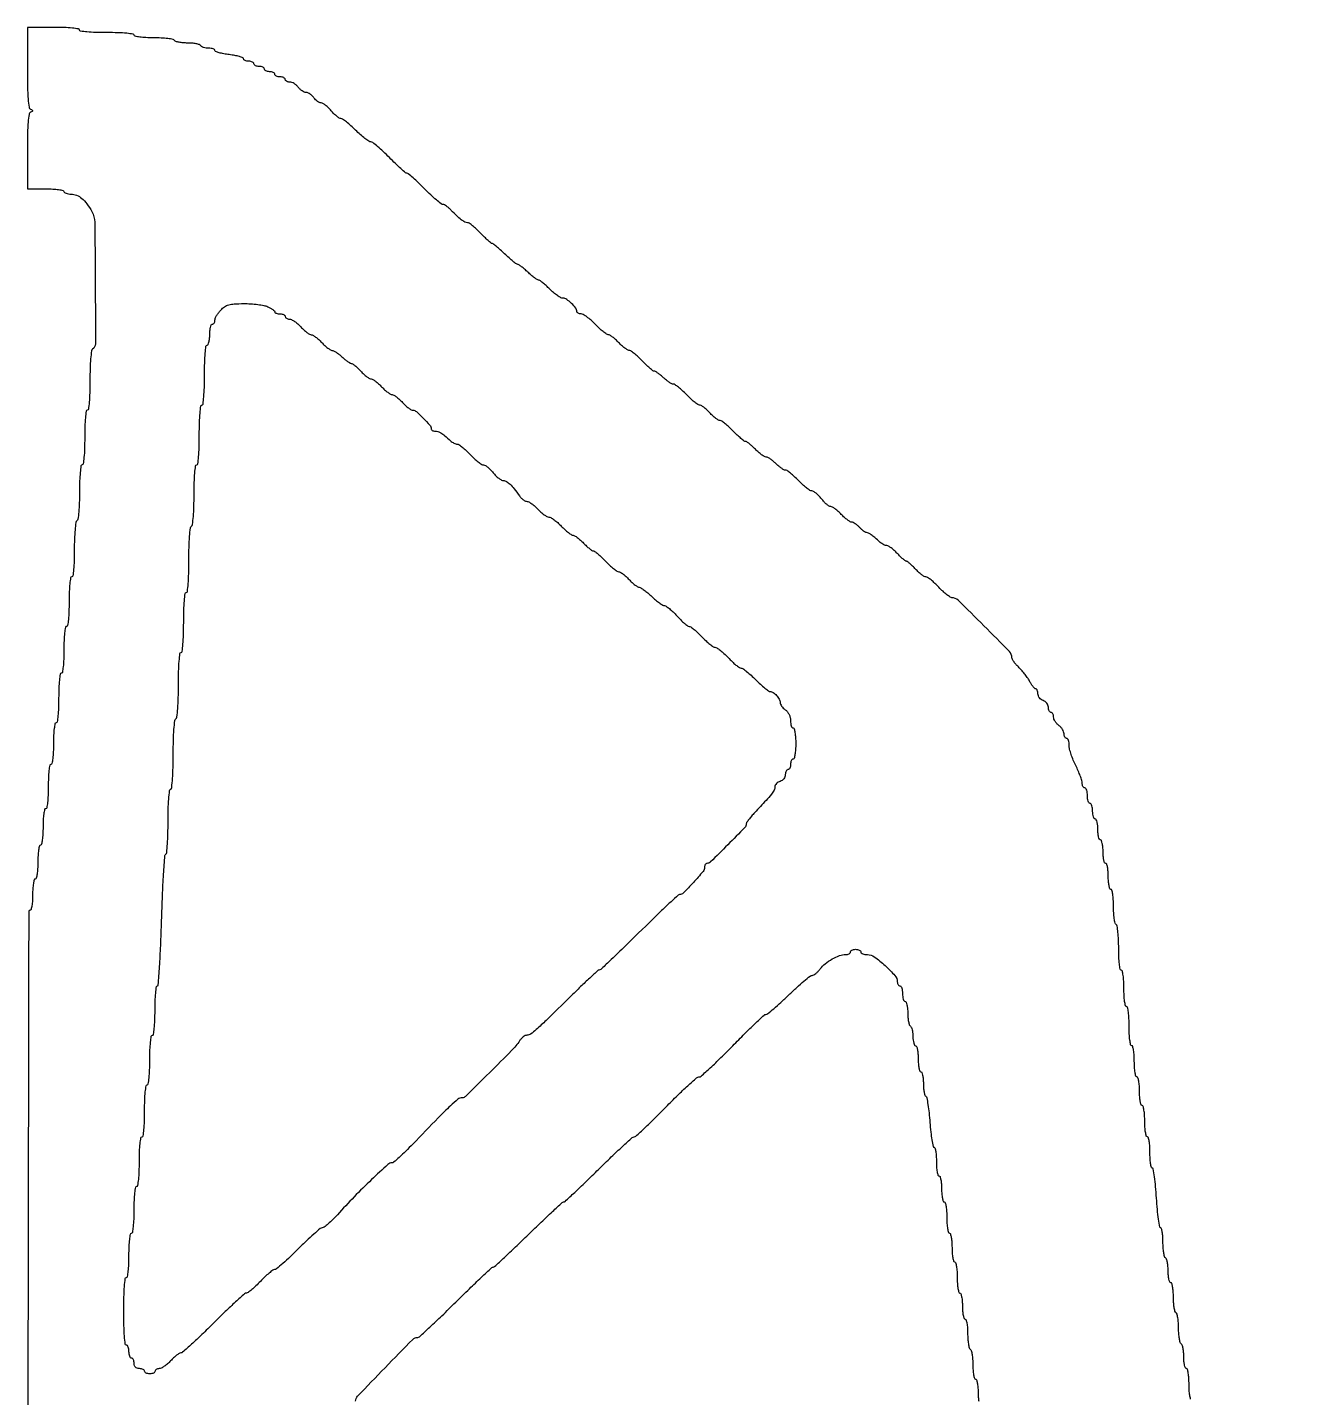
# Model space of a CAD drawing. Extents: x 70 to 555, y 306 to 2131.
# Drawn here: x 70 to 555, y 1605 to 2131 of the extents above; entities that cross this region are included whole.
import ezdxf

# ---------------------------------------------------------------- set-up
doc = ezdxf.new("R2010")
doc.units = 0

msp = doc.modelspace()

# ---------------------------------------------------------------- linework, layer by layer
for points in [[(516.604992, 1604.303225, -0.024068), (516.291667, 1605.75, -0.025878), (516.071434, 1607.683687, -0.015416), (516, 1610, 0.015416), (515.928566, 1612.316313, 0.025878), (515.708333, 1614.25, 0.024068), (515.395008, 1615.696775, 0.339565), (515, 1616, -0.308946), (514.611648, 1616.26528, -0.037703), (514.29375, 1617.304539, -0.03416), (514.072294, 1618.738865, -0.021227), (514, 1620.440983, 0.02093), (513.926887, 1622.186816, 0.027868), (513.70625, 1623.758975, 0.027581), (513.388891, 1625.000298, 0.179846), (513, 1625.5, -0.193442), (512.609194, 1626.030344, -0.02194), (512.29375, 1627.517439, -0.023992), (512.072912, 1629.393511, -0.017301), (512, 1631.5, 0.017301), (511.927088, 1633.606489, 0.023992), (511.70625, 1635.482561, 0.02194), (511.390806, 1636.969656, 0.193442), (511, 1637.5, -0.194165), (510.60908, 1638.032051, -0.021638), (510.29375, 1639.534775, -0.023783), (510.072902, 1641.429906, -0.017115), (510, 1643.559017, 0.017292), (509.927848, 1645.64472, 0.028158), (509.70625, 1647.401711, 0.027462), (509.390894, 1648.709201, 0.331172), (509, 1649, -0.308946), (508.611648, 1649.26528, -0.037703), (508.29375, 1650.304539, -0.03416), (508.072294, 1651.738865, -0.021227), (508, 1653.440983, 0.02093), (507.926887, 1655.186816, 0.027868), (507.70625, 1656.758975, 0.027581), (507.388891, 1658.000298, 0.179846), (507, 1658.5, -0.194165), (506.60908, 1659.032051, -0.021638), (506.29375, 1660.534775, -0.023783), (506.072902, 1662.429906, -0.017115), (506, 1664.559017, 0.015205), (505.936556, 1666.644863, 0.024893), (505.74147, 1668.401711, 0.022185), (505.465377, 1669.731401, 0.343001), (505.119899, 1670, -0.368095), (504.746835, 1670.317691, -0.005464), (504.287254, 1673.378125, -0.011786), (503.860076, 1677.090755, -0.007146), (503.52125, 1681.5, 0.007319), (503.180892, 1685.909229, 0.012066), (502.749004, 1689.621875, 0.005719), (502.283143, 1692.675808, 0.367291), (501.901351, 1693, -0.349127), (501.546671, 1693.282033, -0.019527), (501.264772, 1694.7625, -0.023168), (501.064948, 1696.699776, -0.014115), (501, 1699, 0.015416), (500.928566, 1701.316313, 0.025878), (500.708333, 1703.25, 0.024068), (500.395008, 1704.696775, 0.339565), (500, 1705, -0.339565), (499.604992, 1705.303225, -0.024068), (499.291667, 1706.75, -0.025878), (499.071434, 1708.683687, -0.015416), (499, 1711, 0.015416), (498.928566, 1713.316313, 0.025878), (498.708333, 1715.25, 0.024068), (498.395008, 1716.696775, 0.339565), (498, 1717, -0.332234), (497.608967, 1717.292067, -0.026982), (497.29375, 1718.615625, -0.027868), (497.072146, 1720.39166, -0.017105), (497, 1722.5, 0.017105), (496.927854, 1724.60834, 0.027868), (496.70625, 1726.384375, 0.026982), (496.391033, 1727.707933, 0.332234), (496, 1728, -0.339565), (495.604992, 1728.303225, -0.024068), (495.291667, 1729.75, -0.025878), (495.071434, 1731.683687, -0.015416), (495, 1734, 0.015416), (494.928566, 1736.316313, 0.025878), (494.708333, 1738.25, 0.024068), (494.395008, 1739.696775, 0.339565), (494, 1740, -0.354925), (493.590162, 1740.332853, -0.018508), (493.283333, 1742.125, -0.02162), (493.068623, 1744.522473, -0.011522), (493, 1747.5, 0.011522), (492.931377, 1750.477527, 0.02162), (492.716667, 1752.875, 0.018508), (492.409838, 1754.667147, 0.354925), (492, 1755, -0.350432), (491.594567, 1755.323933, -0.020168), (491.285714, 1757, -0.022889), (491.069433, 1759.243014, -0.01259), (491, 1762, 0.01259), (490.930567, 1764.756986, 0.022889), (490.714286, 1767, 0.020168), (490.405433, 1768.676067, 0.350432), (490, 1769, -0.362066), (489.582964, 1769.34755, -0.015837), (489.279617, 1771.360246, -0.019558), (489.067351, 1774.04813, -0.009924), (489, 1777.440983, 0.01106), (488.927457, 1780.720183, 0.016428), (488.70625, 1783.583975, 0.011541), (488.395703, 1785.904719, 0.218668), (488, 1786.5, -0.204655), (487.607273, 1787.057756, -0.017258), (487.29375, 1788.828525, -0.020711), (487.072748, 1791.046572, -0.014475), (487, 1793.559017, 0.014034), (486.929521, 1796.069583, 0.024479), (486.711186, 1798.139754, 0.022248), (486.399909, 1799.687125, 0.344703), (486, 1800, -0.322437), (485.610183, 1800.280551, -0.031449), (485.29375, 1801.46875, -0.03053), (485.072205, 1803.083446, -0.01883), (485, 1805, 0.01883), (484.927795, 1806.916554, 0.03053), (484.70625, 1808.53125, 0.031449), (484.389817, 1809.719449, 0.322437), (484, 1810, -0.31052), (483.611488, 1810.267028, -0.036969), (483.29375, 1811.321875, -0.033738), (483.072283, 1812.775243, -0.020945), (483, 1814.5, 0.020945), (482.927717, 1816.224757, 0.033738), (482.70625, 1817.678125, 0.036969), (482.388512, 1818.732972, 0.31052), (482, 1819, -0.295869), (481.612873, 1819.251055, -0.04382), (481.29375, 1820.175, -0.037669), (481.07239, 1821.467056, -0.023598), (481, 1823, 0.023598), (480.92761, 1824.532944, 0.037669), (480.70625, 1825.825, 0.04382), (480.387127, 1826.748945, 0.295869), (480, 1827, -0.254951), (479.615738, 1827.209557, -0.06271), (479.29375, 1827.88125, -0.048861), (479.072766, 1828.850749, -0.031626), (479, 1830, 0.031626), (478.927234, 1831.149251, 0.048861), (478.70625, 1832.11875, 0.06271), (478.384262, 1832.790443, 0.254951), (478, 1833, -0.254951), (477.615738, 1833.209557, -0.06271), (477.29375, 1833.88125, -0.048861), (477.072766, 1834.850749, -0.031626), (477, 1836, 0.031626), (476.927234, 1837.149251, 0.048861), (476.70625, 1838.11875, 0.06271), (476.384262, 1838.790443, 0.254951), (476, 1839, -0.177381), (475.61837, 1839.139786, -0.092408), (475.29375, 1839.537716, -0.07251), (475.073971, 1840.13017, -0.052664), (475, 1840.830522, 0.074038), (474.850231, 1841.836415, 0.014638), (474.266854, 1843.568425, 0.015214), (473.459628, 1845.562853, 0.013622), (472.504185, 1847.580522, -0.019889), (471.548536, 1849.665779, -0.018714), (470.740287, 1851.862716, -0.01906), (470.171781, 1853.862392, -0.059408), (470.004185, 1855.25, 0.034572), (469.929658, 1856.303305, 0.052639), (469.707479, 1857.192188, 0.068535), (469.383886, 1857.803313, 0.241267), (469, 1858, -0.173062), (468.618433, 1858.136147, -0.093597), (468.29375, 1858.522652, -0.073949), (468.074067, 1859.098578, -0.054248), (468, 1859.779241, 0.091287), (467.855253, 1860.565449, 0.047927), (467.4125, 1861.459276, 0.045499), (466.765149, 1862.316802, 0.052224), (466, 1863, -0.052224), (465.234851, 1863.683198, -0.045499), (464.5875, 1864.540724, -0.047927), (464.144747, 1865.434551, -0.091287), (464, 1866.220759, 0.054248), (463.925933, 1866.901422, 0.073949), (463.70625, 1867.477348, 0.093597), (463.381567, 1867.863853, 0.173062), (463, 1868, -0.185742), (462.618226, 1868.146891, -0.089917), (462.29375, 1868.567705, -0.069758), (462.073798, 1869.193065, -0.04977), (462, 1869.932612, 0.094537), (461.850007, 1870.718828, 0.071315), (461.4125, 1871.483985, 0.069591), (460.764378, 1872.112489, 0.081113), (460, 1872.5, -0.081113), (459.235622, 1872.887511, -0.069591), (458.5875, 1873.516015, -0.071315), (458.149993, 1874.281172, -0.094537), (458, 1875.067388, 0.041083), (457.939099, 1875.807336, 0.060538), (457.755888, 1876.432295, 0.079595), (457.486867, 1876.856706, 0.21497), (457.16898, 1877, -0.193067), (456.761881, 1877.163281, -0.030558), (456.165256, 1877.807812, -0.030119), (455.523139, 1878.696866, -0.022237), (454.919014, 1879.75, 0.030081), (454.179617, 1880.993366, 0.015178), (453.109061, 1882.47098, 0.015017), (451.90677, 1883.935514, 0.021574), (450.750034, 1885.15121, -0.01953), (449.697148, 1886.248744, -0.024045), (448.807822, 1887.354127, -0.023522), (448.162986, 1888.333247, -0.134643), (448, 1888.927526, 0.195039), (447.02537, 1891.331028, 0.003618), (437.258519, 1901.249018, 0.003615), (427.348678, 1911.025228, 0.195272), (424.947915, 1912, -0.156069), (424.322243, 1912.200172, -0.015144), (423.03877, 1913.175, -0.018063), (421.552573, 1914.467955, -0.013323), (420, 1916, 0.014184), (418.442162, 1917.531954, 0.018977), (416.939941, 1918.825, 0.016407), (415.639114, 1919.793412, 0.15296), (414.97961, 1920, -0.138962), (414.357236, 1920.176379, -0.023416), (413.325009, 1920.88125, -0.024055), (412.159244, 1921.851375, -0.019322), (411, 1923, 0.011544), (409.875695, 1924.149204, 0.016161), (408.815877, 1925.11875, 0.012463), (407.903689, 1925.862002, 0.1662), (407.5, 1926, -0.1662), (407.096311, 1926.137998, -0.012463), (406.184123, 1926.88125, -0.016161), (405.124305, 1927.850796, -0.011544), (404, 1929, 0.01921), (402.841267, 1930.148632, 0.023956), (401.677039, 1931.11875, 0.023277), (400.646727, 1931.824007, 0.139318), (400.027362, 1932, -0.079571), (399.480079, 1932.087651, -0.034009), (398.791446, 1932.367188, -0.032562), (398.082962, 1932.771617, -0.036826), (397.463275, 1933.25, 0.005771), (395.323647, 1935.124685, 0.022291), (393.932659, 1936.211785, 0.035497), (392.93453, 1936.820781, 0.119787), (392.197194, 1937, -0.133082), (391.741643, 1937.123438, -0.027213), (391.038915, 1937.5875, -0.026883), (390.258033, 1938.234357, -0.022424), (389.5, 1939, 0.028997), (388.721988, 1939.765443, 0.031585), (387.881566, 1940.4125, 0.033308), (387.098718, 1940.867392, 0.115458), (386.532104, 1941, -0.138433), (385.914681, 1941.174283, -0.022362), (384.870031, 1941.88125, -0.023231), (383.685309, 1942.851345, -0.018561), (382.5, 1944, 0.019226), (381.311582, 1945.148612, 0.023819), (380.117507, 1946.11875, 0.023183), (379.061264, 1946.823373, 0.136322), (378.425471, 1947, -0.147026), (377.815203, 1947.183415, -0.028614), (376.883723, 1947.878584, -0.028174), (375.85511, 1948.845864, -0.022811), (374.862562, 1949.990926, 0.025039), (373.860578, 1951.136521, 0.029911), (372.803785, 1952.105932, 0.031015), (371.835025, 1952.798248, 0.138792), (371.171599, 1952.990926, -0.145396), (370.443231, 1953.21273, -0.01877), (369.104477, 1954.172334, -0.020624), (367.568851, 1955.467567, -0.015867), (366, 1957, 0.01355), (364.446037, 1958.532021, 0.018307), (362.955608, 1959.825, 0.015481), (361.667605, 1960.798082, 0.155242), (361.032946, 1961, -0.127043), (360.445139, 1961.151804, -0.024613), (359.504848, 1961.734375, -0.024738), (358.44865, 1962.54292, -0.020646), (357.409091, 1963.5, 0.023194), (356.358965, 1964.456969, 0.0267), (355.271151, 1965.265625, 0.027253), (354.289697, 1965.842482, 0.119787), (353.641637, 1966, -0.133072), (352.977053, 1966.180064, -0.02443), (351.902206, 1966.88125, -0.024718), (350.693342, 1967.851452, -0.020273), (349.5, 1969, 0.014357), (348.334156, 1970.148955, 0.019167), (347.208287, 1971.11875, 0.01666), (346.232707, 1971.844223, 0.152695), (345.734508, 1972, -0.165551), (345.211944, 1972.177898, -0.011313), (343.976081, 1973.175, -0.015197), (342.537123, 1974.467668, -0.010776), (341, 1976, 0.014184), (339.442162, 1977.531954, 0.018977), (337.939941, 1978.825, 0.016407), (336.639114, 1979.793412, 0.15296), (335.97961, 1980, -0.138962), (335.357236, 1980.176379, -0.023416), (334.325009, 1980.88125, -0.024055), (333.159244, 1981.851375, -0.019322), (332, 1983, 0.019322), (330.840756, 1984.148625, 0.024055), (329.674991, 1985.11875, 0.023416), (328.642764, 1985.823621, 0.138962), (328.02039, 1986, -0.15296), (327.360886, 1986.206588, -0.016407), (326.060059, 1987.175, -0.018977), (324.557838, 1988.468046, -0.014184), (323, 1990, 0.013529), (321.446169, 1991.532023, 0.018284), (319.95614, 1992.825, 0.015449), (318.668567, 1993.798246, 0.15532), (318.034757, 1994, -0.12311), (317.438107, 1994.149168, -0.022439), (316.450322, 1994.734375, -0.02294), (315.331087, 1995.542887, -0.019054), (314.216574, 1996.5, 0.014338), (313.122786, 1997.457383, 0.018686), (312.066083, 1998.265625, 0.016522), (311.152964, 1998.867194, 0.138246), (310.681818, 1999, -0.167953), (310.18564, 1999.171507, -0.010357), (308.960603, 2000.175, -0.014448), (307.533322, 2001.467593, -0.010144), (306, 2003, 0.014184), (304.442162, 2004.531954, 0.018977), (302.939941, 2005.825, 0.016407), (301.639114, 2006.793412, 0.15296), (300.97961, 2007, -0.138962), (300.357236, 2007.176379, -0.023416), (299.325009, 2007.88125, -0.024055), (298.159244, 2008.851375, -0.019322), (297, 2010, 0.019322), (295.840756, 2011.148625, 0.024055), (294.674991, 2012.11875, 0.023416), (293.642764, 2012.823621, 0.138962), (293.02039, 2013, -0.15296), (292.360886, 2013.206588, -0.016407), (291.060059, 2014.175, -0.018977), (289.557838, 2015.468046, -0.014184), (288, 2017, 0.018915), (286.412866, 2018.531506, 0.023529), (284.822086, 2019.825, 0.02279), (283.417112, 2020.765848, 0.136971), (282.578401, 2021, -0.051692), (281.974473, 2021.062604, -0.071603), (281.463655, 2021.248803, -0.091618), (281.120361, 2021.523717, -0.18012), (281, 2021.84699, 0.163642), (280.545242, 2023.199276, 0.038478), (278.939329, 2025.009237, 0.038735), (277.067719, 2026.55619, 0.154533), (275.666038, 2027, -0.126069), (274.832104, 2027.213663, -0.024975), (273.508357, 2028.028125, -0.025003), (272.023958, 2029.160109, -0.020976), (270.566667, 2030.5, 0.011741), (269.161525, 2031.840657, 0.016204), (267.834817, 2032.971875, 0.012794), (266.694962, 2033.834877, 0.156882), (266.181647, 2034, -0.146463), (265.676333, 2034.151264, -0.014723), (264.634459, 2034.88125, -0.017484), (263.424313, 2035.851013, -0.013048), (262.157416, 2037, 0.011294), (260.89925, 2038.149137, 0.015581), (259.715766, 2039.11875, 0.012154), (258.701161, 2039.859952, 0.152828), (258.253673, 2040, -0.161971), (257.784742, 2040.155999, -0.007838), (256.466286, 2041.175, -0.012096), (254.925099, 2042.467465, -0.008366), (253.242547, 2044, 0.006319), (251.573464, 2045.532817, 0.009459), (250.074078, 2046.825, 0.004979), (248.785744, 2047.87202, 0.169721), (248.419575, 2048, -0.180058), (248.061557, 2048.133248, -0.005753), (246.88357, 2049.175, -0.010456), (245.514491, 2050.467196, -0.00699), (244, 2052, 0.013512), (242.446273, 2053.532025, 0.018266), (240.956563, 2054.825, 0.015424), (239.669331, 2055.798376, 0.155382), (239.036194, 2056, -0.121415), (237.955294, 2056.266402, -0.040979), (236.575531, 2057.141481, -0.03011), (234.87614, 2058.594252, -0.012435), (232.750332, 2060.75, 0.023851), (231.861347, 2061.611275, 0.02771), (230.936027, 2062.339063, 0.028422), (230.097683, 2062.857954, 0.124997), (229.538361, 2063, -0.169952), (228.870102, 2063.2339, -0.008138), (227.016693, 2064.7625, -0.012544), (224.854818, 2066.701151, -0.008636), (222.5, 2069, 0.006574), (220.164114, 2071.299255, 0.009869), (218.06094, 2073.2375, 0.005226), (216.251033, 2074.807138, 0.177832), (215.725924, 2075, -0.178683), (215.201783, 2075.193488, -0.005287), (213.405052, 2076.7625, -0.009948), (211.317433, 2078.700746, -0.006627), (209, 2081, 0.00995), (206.648936, 2083.301815, 0.014025), (204.457269, 2085.250843, 0.010161), (202.57665, 2086.766959, 0.157123), (201.80538, 2087.045422, -0.142296), (201.065675, 2087.288482, -0.014588), (199.56158, 2088.38363, -0.017266), (197.818743, 2089.831008, -0.012958), (196, 2091.537242, 0.011888), (194.191715, 2093.240959, 0.016294), (192.4808, 2094.679914, 0.013024), (191.010503, 2095.776079, 0.153066), (190.338894, 2095.991821, -0.144706), (189.737096, 2096.174332, -0.025677), (188.777339, 2096.878847, -0.025902), (187.70505, 2097.850799, -0.020789), (186.653454, 2099, 0.024124), (185.588417, 2100.14842, 0.028795), (184.475902, 2101.11875, 0.029614), (183.463967, 2101.811725, 0.136142), (182.785319, 2102, -0.11214), (182.168028, 2102.14021, -0.044039), (181.412814, 2102.5875, -0.040757), (180.650883, 2103.234764, -0.040171), (180, 2104, 0.046192), (179.333162, 2104.765165, 0.043436), (178.524124, 2105.4125, 0.046457), (177.700861, 2105.857086, 0.100918), (177, 2106, -0.100918), (176.299139, 2106.142914, -0.046457), (175.475876, 2106.5875, -0.043436), (174.666838, 2107.234835, -0.046192), (174, 2108, 0.052224), (173.316802, 2108.765149, 0.045499), (172.459276, 2109.4125, 0.047927), (171.565449, 2109.855253, 0.091287), (170.779241, 2110, -0.054248), (170.098578, 2110.074067, -0.073949), (169.522652, 2110.29375, -0.093597), (169.136147, 2110.618433, -0.173062), (169, 2111, 0.191087), (168.848523, 2111.381882, 0.088204), (168.4125, 2111.70625, 0.068025), (167.765418, 2111.926307, 0.048028), (167, 2112, -0.048028), (166.234582, 2112.073693, -0.068025), (165.5875, 2112.29375, -0.088204), (165.151477, 2112.618118, -0.191087), (165, 2113, 0.191087), (164.848523, 2113.381882, 0.088204), (164.4125, 2113.70625, 0.068025), (163.765418, 2113.926307, 0.048028), (163, 2114, -0.048028), (162.234582, 2114.073693, -0.068025), (161.5875, 2114.29375, -0.088204), (161.151477, 2114.618118, -0.191087), (161, 2115, 0.191087), (160.848523, 2115.381882, 0.088204), (160.4125, 2115.70625, 0.068025), (159.765418, 2115.926307, 0.048028), (159, 2116, -0.048028), (158.234582, 2116.073693, -0.068025), (157.5875, 2116.29375, -0.088204), (157.151477, 2116.618118, -0.191087), (157, 2117, 0.191087), (156.848523, 2117.381882, 0.088204), (156.4125, 2117.70625, 0.068025), (155.765418, 2117.926307, 0.048028), (155, 2118, -0.044448), (154.23441, 2118.068193, -0.064282), (153.5875, 2118.272613, -0.084139), (153.150071, 2118.573377, -0.20286), (153, 2118.928044, 0.308806), (152.728114, 2119.326286, 0.021775), (151.384375, 2119.785334, 0.024745), (149.608068, 2120.212813, 0.015598), (147.5, 2120.543267, -0.014868), (145.39187, 2120.870577, -0.02366), (143.615625, 2121.288491, -0.020137), (142.263834, 2121.734447, -0.312591), (142, 2122.115223, 0.242014), (141.8255, 2122.454624, 0.068423), (141.282961, 2122.740097, 0.052537), (140.493972, 2122.935487, 0.03446), (139.559017, 2123, -0.037634), (138.57934, 2123.073842, -0.041396), (137.653525, 2123.29375, -0.045439), (136.906663, 2123.615492, -0.130646), (136.5, 2124, 0.178843), (136.002457, 2124.388765, 0.027992), (134.776311, 2124.70625, 0.028151), (133.223215, 2124.926872, 0.021209), (131.5, 2125, -0.021209), (129.776785, 2125.073128, -0.028151), (128.223689, 2125.29375, -0.027992), (126.997543, 2125.611235, -0.178843), (126.5, 2126, 0.21256), (125.92157, 2126.394315, 0.014001), (123.877725, 2126.70625, 0.018327), (121.336795, 2126.927367, 0.012539), (118.440983, 2127, -0.011639), (115.489494, 2127.068713, -0.021763), (113.110246, 2127.283598, -0.018695), (111.331844, 2127.590659, -0.354422), (111, 2128, 0.373418), (110.627482, 2128.429243, 0.011579), (108.125, 2128.72619, 0.016146), (104.802535, 2128.934656, 0.007593), (100.5, 2129, -0.007593), (96.197465, 2129.065344, -0.016146), (92.875, 2129.27381, -0.011579), (90.372518, 2129.570757, -0.373418), (90, 2130, 0.371083), (89.632804, 2130.426633, 0.012451), (87.25, 2130.725, 0.016864), (84.081547, 2130.934243, 0.008055), (80, 2131), (70, 2131), (70, 2115.583333, 0.004064), (70.060546, 2108.13507, 0.015429), (70.27973, 2103.486126, 0.017084), (70.624672, 2100.422806, 0.252115), (71.25, 2099.583333, -0.029131), (71.85747, 2099.255505, -0.260055), (72, 2099, -0.260055), (71.85747, 2098.744495, -0.029131), (71.25, 2098.416667, 0.249124), (70.629979, 2097.594026, 0.018606), (70.281792, 2094.714836, 0.016361), (70.061334, 2090.346228, 0.004425), (70, 2083.416667), (70, 2069), (77, 2069, -0.01259), (79.756986, 2068.930567, -0.022889), (82, 2068.714286, -0.020168), (83.676067, 2068.405433, -0.350432), (84, 2068, 0.245741), (84.200744, 2067.616219, 0.066797), (84.830045, 2067.29375, 0.051469), (85.74333, 2067.07287, 0.033625), (86.825686, 2067, -0.101503), (88.895829, 2066.575375, -0.075122), (90.887833, 2065.341458, -0.058585), (92.829139, 2063.254306, -0.030635), (94.75, 2060.263569, -0.12469), (95.840554, 2056.189859, -0.002184), (96.05003, 2033.185652, -0.001277), (96.101795, 2009.475321, -0.259834), (95, 2007.5, 0.229563), (94.588077, 2006.851529, 0.007969), (94.285356, 2003.793572, 0.013028), (94.069716, 1999.993231, 0.007657), (94, 1995.440983, -0.006852), (93.935336, 1990.722442, -0.014945), (93.728149, 1987.110246, -0.010159), (93.433673, 1984.381505, -0.377253), (93, 1984, 0.373418), (92.570757, 1983.627482, 0.011579), (92.27381, 1981.125, 0.016146), (92.065344, 1977.802535, 0.007593), (92, 1973.5, -0.007593), (91.934656, 1969.197465, -0.016146), (91.72619, 1965.875, -0.011579), (91.429243, 1963.372518, -0.373418), (91, 1963, 0.373154), (90.571055, 1962.628089, 0.011677), (90.273944, 1960.139754, 0.016228), (90.065391, 1956.835465, 0.007645), (90, 1952.559017, -0.008613), (89.929152, 1948.446467, -0.013933), (89.711258, 1944.954336, -0.008824), (89.405641, 1942.130983, -0.226705), (89, 1941.5, 0.226705), (88.594359, 1940.869017, 0.008824), (88.288742, 1938.045664, 0.013933), (88.070848, 1934.553533, 0.008613), (88, 1930.440983, -0.007645), (87.934609, 1926.164535, -0.016228), (87.726056, 1922.860246, -0.011677), (87.428945, 1920.371911, -0.373154), (87, 1920, 0.368504), (86.576184, 1919.638562, 0.013417), (86.276316, 1917.375, 0.017647), (86.066212, 1914.360608, 0.008575), (86, 1910.5, -0.008575), (85.933788, 1906.639392, -0.017647), (85.723684, 1903.625, -0.013417), (85.423816, 1901.361438, -0.368504), (85, 1901, 0.365646), (84.579235, 1900.64481, 0.014491), (84.277778, 1898.5, 0.018502), (84.066717, 1895.639727, 0.009164), (84, 1892, -0.009164), (83.933283, 1888.360273, -0.018502), (83.722222, 1885.5, -0.014491), (83.420765, 1883.35519, -0.365646), (83, 1883, 0.368504), (82.576184, 1882.638562, 0.013417), (82.276316, 1880.375, 0.017647), (82.066212, 1877.360608, 0.008575), (82, 1873.5, -0.008575), (81.933788, 1869.639392, -0.017647), (81.723684, 1866.625, -0.013417), (81.423816, 1864.361438, -0.368504), (81, 1864, 0.358912), (80.586179, 1863.659026, 0.01702), (80.28125, 1861.75, 0.020476), (80.067911, 1859.198174, 0.010616), (80, 1856, -0.010616), (79.932089, 1852.801826, -0.020476), (79.71875, 1850.25, -0.01702), (79.413821, 1848.340974, -0.358912), (79, 1848, 0.362465), (78.582553, 1847.651608, 0.015687), (78.279412, 1845.625, 0.019442), (78.06728, 1842.918912, 0.009838), (78, 1839.5, -0.009838), (77.93272, 1836.081088, -0.019442), (77.720588, 1833.375, -0.015687), (77.417447, 1831.348392, -0.362465), (77, 1831, 0.350432), (76.594567, 1830.676067, 0.020168), (76.285714, 1829, 0.022889), (76.069433, 1826.756986, 0.01259), (76, 1824, -0.01259), (75.930567, 1821.243014, -0.022889), (75.714286, 1819, -0.020168), (75.405433, 1817.323933, -0.350432), (75, 1817, 0.345347), (74.599474, 1816.685898, 0.022017), (74.288462, 1815.125, 0.024301), (74.070361, 1813.036573, 0.013867), (74, 1810.5, -0.013867), (73.929639, 1807.963427, -0.024301), (73.711538, 1805.875, -0.022017), (73.400526, 1804.314102, -0.345347), (73, 1804, 0.339565), (72.604992, 1803.696775, 0.024068), (72.291667, 1802.25, 0.025878), (72.071434, 1800.316313, 0.015416), (72, 1798, -0.015416), (71.928566, 1795.683687, -0.025878), (71.708333, 1793.75, -0.024068), (71.395008, 1792.303225, -0.339565), (71, 1792, 0.413696), (70.501733, 1791.502613, 0.000006), (70.250436, 1648.375, 0.000323), (70.057153, 1472.201077, 0.000113), (70, 1218.5, 0.000113)], [(70.250436, 788.625, 0.000006), (70.501733, 645.497387, 0.413696)], [(196, 1603.478484, -0.19322), (196.784666, 1605.433176, -0.001963), (207.320959, 1616.355786, -0.001911), (217.957715, 1627.21291, -0.200584), (219.840773, 1628, 0.186972), (220.511406, 1628.259863, 0.001692), (224.547665, 1631.965625, 0.005477), (229.16151, 1636.325229, 0.003475), (234.445265, 1641.5, -0.002709), (239.713251, 1646.675158, -0.004324), (244.27734, 1651.034375, -0.001061), (248.296973, 1654.791625, -0.189612), (248.826695, 1655, 0.187363), (249.355831, 1655.205495, 0.001204), (253.127321, 1658.671875, 0.004594), (257.418081, 1662.708288, 0.002888), (262.361388, 1667.5, -0.002854), (267.304035, 1672.291729, -0.004542), (271.592715, 1676.328125, -0.001177), (275.363565, 1679.796679, -0.187479), (275.886755, 1680, 0.188696), (276.408804, 1680.204291, 0.001195), (280.142951, 1683.671875, 0.004589), (284.390031, 1687.708272, 0.002884), (289.283292, 1692.5, -0.00385), (294.195038, 1697.291277, -0.00603), (298.500382, 1701.328125, -0.002045), (302.255594, 1704.736879, -0.185325), (302.941102, 1705, 0.187884), (303.617655, 1705.26353, 0.002497), (306.975263, 1708.378125, 0.006732), (310.833746, 1712.092171, 0.004322), (315.214881, 1716.5, -0.005688), (319.619462, 1720.90728, -0.00867), (323.551341, 1724.621875, -0.004066), (326.947657, 1727.670592, -0.182844), (327.818333, 1728, 0.184368), (328.691348, 1728.33324, 0.003807), (332.209258, 1731.525453, 0.008388), (336.277347, 1735.401953, 0.005482), (340.843685, 1740.001542, -0.004192), (345.386946, 1744.601565, -0.006546), (349.382747, 1748.477178, -0.002355), (352.863557, 1751.735063, -0.189494), (353.544388, 1752.001542, 0.173723), (354.206343, 1752.23759, 0.004908), (356.557749, 1754.203578, 0.009456), (359.291543, 1756.62603, 0.006295), (362.336051, 1759.5, -0.007342), (365.393181, 1762.373807, -0.010835), (368.166229, 1764.796875, -0.006336), (370.544302, 1766.734941, -0.169376), (371.304314, 1767, 0.135053), (371.898371, 1767.16344, 0.035398), (372.716943, 1767.732795, 0.033304), (373.591793, 1768.539801, 0.028761), (374.398684, 1769.49462, -0.062962), (376.32708, 1771.483822, -0.04036), (378.995295, 1773.287719, -0.040901), (381.80885, 1774.585065, -0.087798), (384.153638, 1775, 0.052193), (384.860071, 1775.073943, 0.072073), (385.457631, 1775.29375, 0.092031), (385.8591, 1775.61835, 0.178699), (386, 1776, -0.191087), (386.151477, 1776.381882, -0.088204), (386.5875, 1776.70625, -0.068025), (387.234582, 1776.926307, -0.048028), (388, 1777, -0.048028), (388.765418, 1776.926307, -0.068025), (389.4125, 1776.70625, -0.088204), (389.848523, 1776.381882, -0.191087), (390, 1776, 0.22814), (390.184351, 1775.616999, 0.074307), (390.742105, 1775.29375, 0.056583), (391.558859, 1775.073093, 0.037722), (392.526316, 1775, -0.159466), (395.161653, 1774.137577, -0.026839), (399.322381, 1770.730064, -0.025887), (403.091152, 1766.91403, -0.183882), (404, 1764.526316, 0.063682), (404.074627, 1763.942757, 0.081585), (404.29375, 1763.448355, 0.098507), (404.618636, 1763.117558, 0.150632), (405, 1763, -0.254951), (405.384262, 1762.790443, -0.06271), (405.70625, 1762.11875, -0.048861), (405.927234, 1761.149251, -0.031626), (406, 1760, 0.031626), (406.072766, 1758.850749, 0.048861), (406.29375, 1757.88125, 0.06271), (406.615738, 1757.209557, 0.254951), (407, 1757, -0.308946), (407.388352, 1756.73472, -0.037703), (407.70625, 1755.695461, -0.03416), (407.927706, 1754.261135, -0.021227), (408, 1752.559017, 0.02093), (408.073113, 1750.813184, 0.027868), (408.29375, 1749.241025, 0.027581), (408.611109, 1747.999702, 0.179846), (409, 1747.5, -0.159713), (409.386693, 1747.04134, -0.035556), (409.70625, 1746.052725, -0.033489), (409.926586, 1744.803639, -0.026918), (410, 1743.440983, 0.027497), (410.072564, 1742.122516, 0.043243), (410.29375, 1741.010789, 0.053437), (410.614478, 1740.229636, 0.275259), (411, 1740, -0.322437), (411.389817, 1739.719449, -0.031449), (411.70625, 1738.53125, -0.03053), (411.927795, 1736.916554, -0.01883), (412, 1735, 0.01883), (412.072205, 1733.083446, 0.03053), (412.29375, 1731.46875, 0.031449), (412.610183, 1730.280551, 0.322437), (413, 1730, -0.308946), (413.388352, 1729.73472, -0.037703), (413.70625, 1728.695461, -0.03416), (413.927706, 1727.261135, -0.021227), (414, 1725.559017, 0.018998), (414.066202, 1723.817266, 0.02585), (414.266367, 1722.257949, 0.024642), (414.553278, 1721.024982, 0.186963), (414.906781, 1720.557613, -0.209873), (415.293101, 1719.997125, -0.007541), (415.756385, 1717.371603, -0.012733), (416.187102, 1714.179164, -0.008453), (416.5257, 1710.498596, 0.008649), (416.862164, 1706.856877, 0.01419), (417.287465, 1703.790212, 0.007821), (417.743955, 1701.307374, 0.35749), (418.118919, 1701, -0.343832), (418.464892, 1700.73019, -0.021821), (418.741183, 1699.384375, -0.02466), (418.936489, 1697.60848, -0.015057), (419, 1695.5, 0.017105), (419.072146, 1693.39166, 0.027868), (419.29375, 1691.615625, 0.026982), (419.608967, 1690.292067, 0.332234), (420, 1690, -0.322437), (420.389817, 1689.719449, -0.031449), (420.70625, 1688.53125, -0.03053), (420.927795, 1686.916554, -0.01883), (421, 1685, 0.01883), (421.072205, 1683.083446, 0.03053), (421.29375, 1681.46875, 0.031449), (421.610183, 1680.280551, 0.322437), (422, 1680, -0.339565), (422.395008, 1679.696775, -0.024068), (422.708333, 1678.25, -0.025878), (422.928566, 1676.316313, -0.015416), (423, 1674, 0.015416), (423.071434, 1671.683687, 0.025878), (423.291667, 1669.75, 0.024068), (423.604992, 1668.303225, 0.339565), (424, 1668, -0.332234), (424.391033, 1667.707933, -0.026982), (424.70625, 1666.384375, -0.027868), (424.927854, 1664.60834, -0.017105), (425, 1662.5, 0.017105), (425.072146, 1660.39166, 0.027868), (425.29375, 1658.615625, 0.026982), (425.608967, 1657.292067, 0.332234), (426, 1657, -0.339565), (426.395008, 1656.696775, -0.024068), (426.708333, 1655.25, -0.025878), (426.928566, 1653.316313, -0.015416), (427, 1651, 0.015416), (427.071434, 1648.683687, 0.025878), (427.291667, 1646.75, 0.024068), (427.604992, 1645.303225, 0.339565), (428, 1645, -0.322437), (428.389817, 1644.719449, -0.031449), (428.70625, 1643.53125, -0.03053), (428.927795, 1641.916554, -0.01883), (429, 1640, 0.01883), (429.072205, 1638.083446, 0.03053), (429.29375, 1636.46875, 0.031449), (429.610183, 1635.280551, 0.322437), (430, 1635, -0.331172), (430.390894, 1634.709201, -0.027462), (430.70625, 1633.401711, -0.028158), (430.927848, 1631.64472, -0.017292), (431, 1629.559017, 0.017115), (431.072902, 1627.429906, 0.023783), (431.29375, 1625.534775, 0.021638), (431.60908, 1624.032051, 0.194165), (432, 1623.5, -0.194165), (432.39092, 1622.967949, -0.021638), (432.70625, 1621.465225, -0.023783), (432.927098, 1619.570094, -0.017115), (433, 1617.440983, 0.017292), (433.072152, 1615.35528, 0.028158), (433.29375, 1613.598289, 0.027462), (433.609106, 1612.290799, 0.331172), (434, 1612, -0.322437), (434.389817, 1611.719449, -0.031449), (434.70625, 1610.53125, -0.03053), (434.927795, 1608.916554, -0.01883), (435, 1607, 0.01883), (435.072205, 1605.083446, 0.03053), (435.29375, 1603.46875, 0.031449)]]:
    msp.add_lwpolyline(points, format="xyb")
msp.add_lwpolyline([(162.292833, 2023.75, -0.021283), (163.32426, 2023.216517, -0.02945), (164.196041, 2022.646875, -0.029465), (164.832551, 2022.114466, -0.203987), (164.992198, 2021.75, 0.235061), (165.139048, 2021.462433, 0.069969), (165.585208, 2021.220313, 0.053772), (166.233454, 2021.054752, 0.035668), (167, 2021, -0.048028), (167.765418, 2020.926307, -0.068025), (168.4125, 2020.70625, -0.088204), (168.848523, 2020.381882, -0.191087), (169, 2020, 0.157245), (169.122988, 2019.618598, 0.097302), (169.469645, 2019.29375, 0.079313), (169.987407, 2019.074449, 0.060662), (170.59879, 2019, -0.11967), (171.397713, 2018.806008, -0.030479), (172.551147, 2018.11875, -0.029295), (173.809723, 2017.14827, -0.026005), (175, 2016, 0.019649), (176.16074, 2014.851395, 0.024342), (177.330998, 2013.88125, 0.023816), (178.368844, 2013.177485, 0.137928), (179, 2013, -0.137928), (179.631156, 2012.822515, -0.023816), (180.669002, 2012.11875, -0.024342), (181.83926, 2011.148605, -0.019649), (183, 2010, 0.018764), (184.156697, 2008.851339, 0.023557), (185.314799, 2007.88125, 0.022719), (186.33752, 2007.174417, 0.140748), (186.944854, 2007, -0.12211), (187.550243, 2006.849914, -0.022815), (188.543688, 2006.265625, -0.023214), (189.667416, 2005.457097, -0.01939), (190.783426, 2004.5, 0.01468), (191.8787, 2003.542639, 0.019022), (192.939907, 2002.734375, 0.016989), (193.858096, 2002.13425, 0.13708), (194.338572, 2002, -0.156444), (194.819026, 2001.8459, -0.016423), (195.768457, 2001.11875, -0.019075), (196.863991, 2000.148989, -0.01418), (198, 1999, 0.019649), (199.16074, 1997.851395, 0.024342), (200.330998, 1996.88125, 0.023816), (201.368844, 1996.177485, 0.137928), (202, 1996, -0.137928), (202.631156, 1995.822515, -0.023816), (203.669002, 1995.11875, -0.024342), (204.83926, 1994.148605, -0.019649), (206, 1993, 0.019649), (207.16074, 1991.851395, 0.024342), (208.330998, 1990.88125, 0.023816), (209.368844, 1990.177485, 0.137928), (210, 1990, -0.137928), (210.631156, 1989.822515, -0.023816), (211.669002, 1989.11875, -0.024342), (212.83926, 1988.148605, -0.019649), (214, 1987, 0.019649), (215.16074, 1985.851395, 0.024342), (216.330998, 1984.88125, 0.023816), (217.368844, 1984.177485, 0.137928), (218, 1984, -0.183619), (219.348342, 1983.487561, -0.01663), (222.007346, 1980.962134, -0.016776), (224.490925, 1978.265818, -0.179595), (225, 1976.894245, 0.168372), (225.118236, 1976.553084, 0.094807), (225.453023, 1976.262684, 0.075526), (225.95229, 1976.06633, 0.056043), (226.542206, 1976, -0.081591), (227.633606, 1975.82071, -0.059803), (228.743113, 1975.291439, -0.034107), (230.170784, 1974.244464, -0.007523), (232.463275, 1972.25, 0.03624), (233.081463, 1971.77162, 0.032358), (233.785457, 1971.367188, 0.033823), (234.467671, 1971.087451, 0.080552), (235.006972, 1971, -0.154126), (235.653766, 1970.795773, -0.015934), (236.947979, 1969.825, -0.018635), (238.444151, 1968.531988, -0.013859), (240, 1967, 0.015867), (241.568851, 1965.467567, 0.020624), (243.104477, 1964.172334, 0.01877), (244.443231, 1963.21273, 0.145396), (245.171599, 1962.990926, -0.138792), (245.835025, 1962.798248, -0.031015), (246.803785, 1962.105932, -0.029911), (247.860578, 1961.136521, -0.025039), (248.862562, 1959.990926, 0.028705), (249.878712, 1958.846168, 0.032779), (250.977663, 1957.878584, 0.034746), (252.003467, 1957.196323, 0.13009), (252.745266, 1957, -0.136304), (253.938555, 1956.668541, -0.054366), (255.301323, 1955.631474, -0.036625), (256.924243, 1953.848535, -0.01319), (258.970759, 1951.093271, 0.040106), (259.635361, 1950.292349, 0.041094), (260.41428, 1949.614898, 0.044514), (261.187092, 1949.146671, 0.114435), (261.819549, 1949, -0.129236), (262.527212, 1948.813981, -0.027097), (263.615995, 1948.11875, -0.026729), (264.826, 1947.148438, -0.022526), (266, 1946, 0.022916), (267.175811, 1944.851582, 0.027033), (268.391229, 1943.88125, 0.027507), (269.487101, 1943.187027, 0.128114), (270.205043, 1943, -0.135553), (270.949623, 1942.794362, -0.022906), (272.192144, 1941.971875, -0.023587), (273.598372, 1940.840051, -0.01904), (275, 1939.5, 0.015229), (276.380731, 1938.159642, 0.020013), (277.723879, 1937.028125, 0.017891), (278.891043, 1936.187296, 0.148198), (279.509076, 1936, -0.140524), (280.108529, 1935.828131, -0.021542), (281.142066, 1935.11875, -0.022646), (282.317707, 1934.148697, -0.017916), (283.5, 1933, 0.014357), (284.665844, 1931.851045, 0.019167), (285.791713, 1930.88125, 0.01666), (286.767293, 1930.155777, 0.152695), (287.265492, 1930, -0.165551), (287.788056, 1929.822102, -0.011313), (289.023919, 1928.825, -0.015197), (290.462877, 1927.532332, -0.010776), (292, 1926, 0.014184), (293.557838, 1924.468046, 0.018977), (295.060059, 1923.175, 0.016407), (296.360886, 1922.206588, 0.15296), (297.02039, 1922, -0.138962), (297.642764, 1921.823621, -0.023416), (298.674991, 1921.11875, -0.024055), (299.840756, 1920.148625, -0.019322), (301, 1919, 0.018025), (302.153331, 1917.85129, 0.022882), (303.301297, 1916.88125, 0.02177), (304.311598, 1916.171669, 0.143157), (304.89889, 1916, -0.142708), (305.520163, 1915.818993, -0.015582), (306.763278, 1914.971875, -0.018065), (308.204848, 1913.840415, -0.013654), (309.706019, 1912.5, 0.014618), (311.212927, 1911.159673, 0.019032), (312.671915, 1910.028125, 0.016924), (313.934351, 1909.186939, 0.139371), (314.591976, 1909, -0.157595), (315.241522, 1908.790055, -0.017658), (316.483573, 1907.825, -0.02006), (317.91121, 1906.531937, -0.015), (319.381035, 1905, 0.013812), (320.844004, 1903.467941, 0.018797), (322.250798, 1902.175, 0.015899), (323.469855, 1901.2015, 0.161911), (324.075798, 1901, -0.1571), (324.690281, 1900.802044, -0.014726), (325.968196, 1899.825, -0.017758), (327.449148, 1898.532076, -0.013041), (329, 1897, 0.013942), (330.556356, 1895.46802, 0.018723), (332.054069, 1894.175, 0.016055), (333.349961, 1893.204836, 0.153828), (334, 1893, -0.153828), (334.650039, 1892.795164, -0.016055), (335.945931, 1891.825, -0.018723), (337.443644, 1890.53198, -0.013942), (339, 1889, 0.013949), (340.556396, 1887.468021, 0.01873), (342.05423, 1886.175, 0.016064), (343.350253, 1885.204883, 0.153805), (344.000547, 1885, -0.156148), (344.669951, 1884.785723, -0.01309), (346.139799, 1883.678125, -0.016426), (347.849875, 1882.223676, -0.011939), (349.657895, 1880.5, 0.010256), (351.454001, 1878.776101, 0.014495), (353.127561, 1877.321875, 0.010564), (354.562211, 1876.196266, 0.162443), (355.150376, 1876, -0.153715), (356.30378, 1875.636827, -0.05499), (357.615391, 1874.48656, -0.05482), (358.663028, 1873.054042, -0.131223), (359, 1871.792188, 0.111748), (359.140315, 1871.17221, 0.044135), (359.5875, 1870.414832, 0.040854), (360.234767, 1869.651394, 0.040366), (361, 1869, -0.071939), (361.799784, 1868.227337, -0.054179), (362.440426, 1867.184204, -0.052617), (362.858496, 1865.992383, -0.058124), (363, 1864.779241, 0.034201), (363.072901, 1863.71471, 0.052207), (363.29375, 1862.816402, 0.067924), (363.616345, 1862.198306, 0.243162), (364, 1862, -0.339565), (364.395008, 1861.696775, -0.024068), (364.708333, 1860.25, -0.025878), (364.928566, 1858.316313, -0.015416), (365, 1856, -0.015416), (364.928566, 1853.683687, -0.025878), (364.708333, 1851.75, -0.024068), (364.395008, 1850.303225, -0.339565), (364, 1850, 0.191087), (363.618118, 1849.848523, 0.088204), (363.29375, 1849.4125, 0.068025), (363.073693, 1848.765418, 0.048028), (363, 1848, -0.048028), (362.926307, 1847.234582, -0.068025), (362.70625, 1846.5875, -0.088204), (362.381882, 1846.151477, -0.191087), (362, 1846, 0.185742), (361.618226, 1845.853109, 0.089917), (361.29375, 1845.432295, 0.069758), (361.073798, 1844.806935, 0.04977), (361, 1844.067388, -0.094537), (360.850007, 1843.281172, -0.071315), (360.4125, 1842.516015, -0.069591), (359.764378, 1841.887511, -0.081113), (359, 1841.5, 0.062253), (358.235322, 1841.147749, 0.063712), (357.5875, 1840.620363, 0.070329), (357.148785, 1840.005636, 0.120432), (357, 1839.396879, -0.126463), (356.684673, 1838.170104, -0.04051), (355.638567, 1836.587795, -0.019679), (353.587727, 1834.175003, -0.002945), (349.25, 1829.51624, 0.012098), (348.00519, 1828.129238, 0.016426), (346.954687, 1826.815133, 0.013345), (346.158084, 1825.687038, 0.148107), (346, 1825.165064, -0.195326), (345.433684, 1823.770708, -0.00271), (338.907774, 1817.134414, -0.002696), (332.308191, 1810.566772, -0.196882), (330.924611, 1810, 0.161897), (330.571927, 1809.882729, 0.096326), (330.271604, 1809.551645, 0.077722), (330.068727, 1809.057426, 0.058665), (330, 1808.473684, -0.178483), (329.408401, 1806.869182, -0.009264), (325.696522, 1802.679649, -0.008692), (321.817995, 1798.606533, -0.200754), (320.368237, 1798, 0.185743), (319.91255, 1797.82467, 0.001627), (317.116725, 1795.282813, 0.005354), (313.921932, 1792.295691, 0.003395), (310.260323, 1788.75, -0.000492), (298.836785, 1777.558847, -0.003917), (293.5155, 1772.436966, -0.00295), (290.152973, 1769.288251, -0.188867), (289.417088, 1769, 0.1881), (288.995846, 1768.835716, 0.001143), (285.915545, 1765.989063, 0.00448), (282.413896, 1762.679238, 0.002813), (278.376552, 1758.75, -0.001076), (269.177907, 1749.735228, -0.011824), (265.39557, 1746.215122, -0.027322), (263.175608, 1744.451918, -0.155381), (261.756493, 1744, 0.119911), (261.148806, 1743.852137, 0.043766), (260.395757, 1743.374918, 0.040288), (259.630667, 1742.686288, 0.038179), (258.970759, 1741.872061, -0.042242), (255.887785, 1738.130603, -0.003939), (247.461191, 1729.638382, -0.001253), (238.243759, 1720.540098, -0.196572), (236.923047, 1720, 0.169818), (235.323903, 1719.440744, 0.020045), (232.430858, 1716.939266, 0.011509), (227.736997, 1712.332446, 0.001497), (217.984864, 1702.25, -0.006911), (215.238815, 1699.471775, -0.010349), (212.758308, 1697.129688, -0.005645), (210.623631, 1695.239546, -0.180272), (209.980821, 1695, 0.187901), (208.376574, 1694.375055, 0.004101), (202.144215, 1688.555679, 0.00961), (195.463612, 1681.96577, 0.009438), (189, 1675.08488, -0.012754), (187.182135, 1673.175194, -0.017369), (185.442121, 1671.554901, -0.014298), (183.936047, 1670.320829, -0.155116), (183.20722, 1670.054719, 0.164236), (182.410272, 1669.747566, 0.006324), (179.969328, 1667.666074, 0.010719), (177.126358, 1665.069307, 0.007292), (174, 1662, -0.00703), (170.880746, 1658.934449, -0.010477), (168.059971, 1656.35, -0.005844), (165.635621, 1654.270148, -0.176132), (164.892519, 1654, 0.159348), (164.214812, 1653.778391, 0.014676), (162.801306, 1652.678125, 0.017774), (161.163919, 1651.22361, 0.013006), (159.448827, 1649.5, -0.012108), (157.739772, 1647.776278, -0.016775), (156.120821, 1646.321875, -0.013324), (154.726327, 1645.213182, -0.16268), (154.088448, 1645, 0.184176), (153.365957, 1644.724524, 0.002715), (149.92658, 1641.621875, 0.006991), (145.966651, 1637.907714, 0.004508), (141.478723, 1633.5, -0.004421), (136.992328, 1629.09225, -0.006865), (133.037204, 1625.378125, -0.002621), (129.6001, 1622.271033, -0.184494), (128.890572, 1622, 0.143599), (128.306925, 1621.828849, 0.021596), (127.298853, 1621.11875, 0.022758), (126.152723, 1620.148719, 0.017891), (125, 1619, -0.026005), (123.809723, 1617.85173, -0.029295), (122.551147, 1616.88125, -0.030479), (121.397713, 1616.193992, -0.11967), (120.59879, 1616, 0.060662), (119.987407, 1615.925551, 0.079313), (119.469645, 1615.70625, 0.097302), (119.122988, 1615.381402, 0.157245), (119, 1615, -0.191087), (118.848523, 1614.618118, -0.088204), (118.4125, 1614.29375, -0.068025), (117.765418, 1614.073693, -0.048028), (117, 1614, -0.048028), (116.234582, 1614.073693, -0.068025), (115.5875, 1614.29375, -0.088204), (115.151477, 1614.618118, -0.191087), (115, 1615, 0.191087), (114.848523, 1615.381882, 0.088204), (114.4125, 1615.70625, 0.068025), (113.765418, 1615.926307, 0.048028), (113, 1616, -0.072254), (112.126841, 1616.126841, -0.124864), (111.5, 1616.5, -0.124864), (111.126841, 1617.126841, -0.072254), (111, 1618, 0.048028), (110.926307, 1618.765418, 0.068025), (110.70625, 1619.4125, 0.088204), (110.381882, 1619.848523, 0.191087), (110, 1620, -0.226478), (109.617064, 1620.182831, -0.074992), (109.29375, 1620.734375, -0.057076), (109.073116, 1621.542644, -0.038131), (109, 1622.5, 0.038131), (108.926884, 1623.457356, 0.057076), (108.70625, 1624.265625, 0.074992), (108.382936, 1624.817169, 0.226478), (108, 1625, -0.382355), (107.560109, 1625.393988, -0.008303), (107.269231, 1628.5, -0.0133), (107.06375, 1632.591966, -0.005894), (107, 1638, -0.005894), (107.06375, 1643.408034, -0.0133), (107.269231, 1647.5, -0.008303), (107.560109, 1650.606012, -0.382355), (108, 1651, 0.362465), (108.417447, 1651.348392, 0.015687), (108.720588, 1653.375, 0.019442), (108.93272, 1656.081088, 0.009838), (109, 1659.5, -0.009838), (109.06728, 1662.918912, -0.019442), (109.279412, 1665.625, -0.015687), (109.582553, 1667.651608, -0.362465), (110, 1668, 0.365646), (110.420765, 1668.35519, 0.014491), (110.722222, 1670.5, 0.018502), (110.933283, 1673.360273, 0.009164), (111, 1677, -0.009164), (111.066717, 1680.639727, -0.018502), (111.277778, 1683.5, -0.014491), (111.579235, 1685.64481, -0.365646), (112, 1686, 0.368504), (112.423816, 1686.361438, 0.013417), (112.723684, 1688.625, 0.017647), (112.933788, 1691.639392, 0.008575), (113, 1695.5, -0.008575), (113.066212, 1699.360608, -0.017647), (113.276316, 1702.375, -0.013417), (113.576184, 1704.638562, -0.368504), (114, 1705, 0.371083), (114.426633, 1705.367196, 0.012451), (114.725, 1707.75, 0.016864), (114.934243, 1710.918453, 0.008055), (115, 1715, -0.008055), (115.065757, 1719.081547, -0.016864), (115.275, 1722.25, -0.012451), (115.573367, 1724.632804, -0.371083), (116, 1725, 0.368504), (116.423816, 1725.361438, 0.013417), (116.723684, 1727.625, 0.017647), (116.933788, 1730.639392, 0.008575), (117, 1734.5, -0.008575), (117.066212, 1738.360608, -0.017647), (117.276316, 1741.375, -0.013417), (117.576184, 1743.638562, -0.368504), (118, 1744, 0.368504), (118.423816, 1744.361438, 0.013417), (118.723684, 1746.625, 0.017647), (118.933788, 1749.639392, 0.008575), (119, 1753.5, -0.008815), (119.064219, 1757.142482, -0.01461), (119.262234, 1760.209375, -0.008272), (119.536389, 1762.686212, -0.377549), (119.892713, 1763, 0.393878), (120.266163, 1763.348209, 0.00124), (120.739084, 1770.349591, 0.005559), (121.1744, 1778.4262, 0.003341), (121.52038, 1788.019886, -0.003201), (121.865004, 1797.650519, -0.005158), (122.295689, 1805.84855, -0.001275), (122.761907, 1812.972252, -0.241888), (123.127667, 1813.578903, 0.235834), (123.477149, 1814.143816, 0.005175), (123.743752, 1817.449992, 0.010665), (123.936944, 1821.406924, 0.006864), (124, 1826, -0.007297), (124.069272, 1830.746294, -0.012661), (124.284044, 1834.682515, -0.007624), (124.585585, 1837.844507, -0.230691), (125, 1838.5, 0.232996), (125.419543, 1839.170077, 0.006909), (125.718599, 1842.569119, 0.011895), (125.931631, 1846.813393, 0.006591), (126, 1852, -0.006591), (126.068369, 1857.186607, -0.011895), (126.281401, 1861.430881, -0.006909), (126.580457, 1864.829923, -0.232996), (127, 1865.5, 0.23202), (127.417364, 1866.163862, 0.007213), (127.717486, 1869.458185, 0.012222), (127.931249, 1873.566626, 0.006885), (128, 1878.559017, -0.006205), (128.064052, 1883.719788, -0.013847), (128.270095, 1887.639754, -0.008908), (128.562198, 1890.610186, -0.380679), (129, 1891, 0.377473), (129.433932, 1891.382029, 0.010078), (129.728261, 1894.125, 0.014876), (129.935375, 1897.755364, 0.00681), (130, 1902.5, -0.00681), (130.064625, 1907.244636, -0.014876), (130.271739, 1910.875, -0.010078), (130.566068, 1913.617971, -0.377473), (131, 1914, 0.380679), (131.437802, 1914.389814, 0.008908), (131.729905, 1917.360246, 0.013847), (131.935948, 1921.280212, 0.006205), (132, 1926.440983, -0.006885), (132.068751, 1931.433374, -0.012222), (132.282514, 1935.541815, -0.007213), (132.582636, 1938.836138, -0.23202), (133, 1939.5, 0.229563), (133.411923, 1940.148471, 0.007969), (133.714644, 1943.206428, 0.013028), (133.930284, 1947.006769, 0.007657), (134, 1951.559017, -0.006852), (134.064664, 1956.277558, -0.014945), (134.271851, 1959.889754, -0.010159), (134.566327, 1962.618495, -0.377253), (135, 1963, 0.377473), (135.433932, 1963.382029, 0.010078), (135.728261, 1966.125, 0.014876), (135.935375, 1969.755364, 0.00681), (136, 1974.5, -0.00681), (136.064625, 1979.244636, -0.014876), (136.271739, 1982.875, -0.010078), (136.566068, 1985.617971, -0.377473), (137, 1986, 0.377473), (137.433932, 1986.382029, 0.010078), (137.728261, 1989.125, 0.014876), (137.935375, 1992.755364, 0.00681), (138, 1997.5, -0.00681), (138.064625, 2002.244636, -0.014876), (138.271739, 2005.875, -0.010078), (138.566068, 2008.617971, -0.377473), (139, 2009, 0.295869), (139.387127, 2009.251055, 0.04382), (139.70625, 2010.175, 0.037669), (139.92761, 2011.467056, 0.023598), (140, 2013, -0.023598), (140.07239, 2014.532944, -0.037669), (140.29375, 2015.825, -0.04382), (140.612873, 2016.748945, -0.295869), (141, 2017, 0.151499), (141.381368, 2017.118268, 0.098362), (141.70625, 2017.451122, 0.081287), (141.925397, 2017.948559, 0.063273), (142, 2018.535733, -0.099082), (142.150663, 2019.288567, -0.031001), (142.660937, 2020.326257, -0.029613), (143.388895, 2021.441713, -0.028781), (144.25, 2022.474571, -0.055656), (145.725737, 2023.735565, -0.080895), (147.276171, 2024.455005, -0.053452), (149.414885, 2024.813806, -0.01252), (153.050635, 2024.938837, -0.017326), (155.755966, 2024.870347, -0.016994), (158.467668, 2024.614846, -0.017149), (160.826857, 2024.228737, -0.059635)], format="xyb", close=True)

doc.saveas('drawing.dxf')
